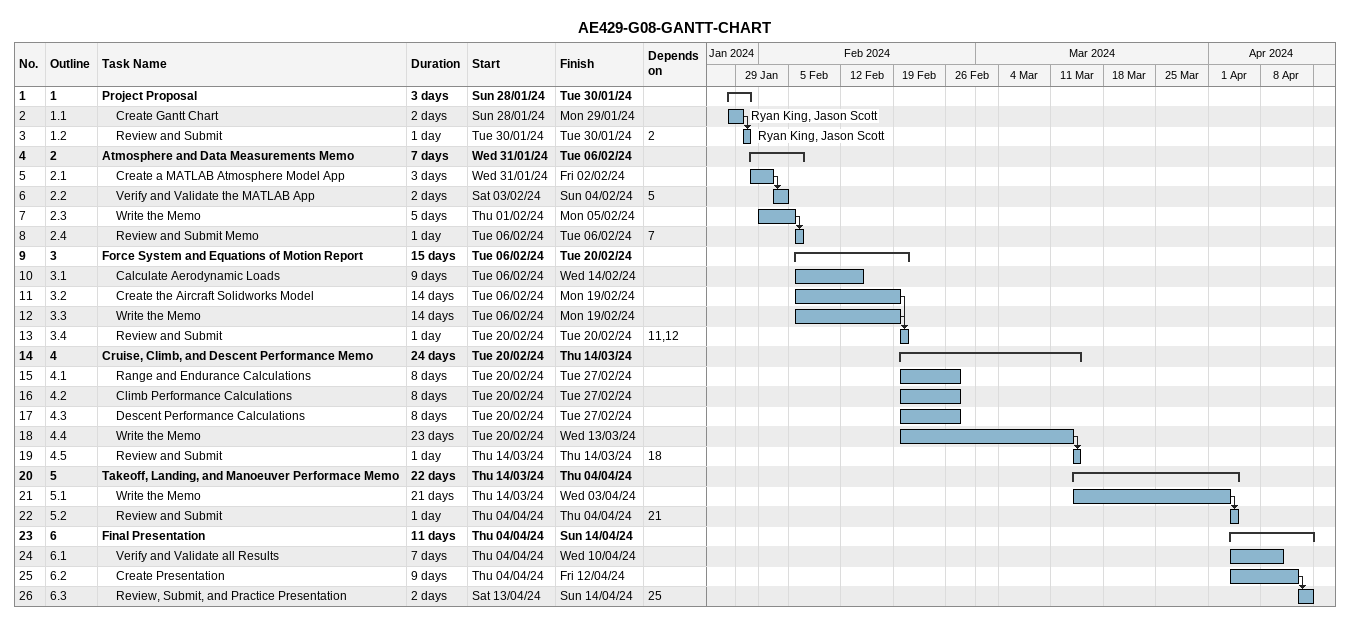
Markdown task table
AE429-G08-GANTT-CHART

| ID | WBS | Task | Duration | Start | Finish | Predecessors | Resources |
|---|---|---|---|---|---|---|---|
| 1 | 1 | **Project Proposal** | 3d | 2024-01-28 | 2024-01-30 |  |  |
| 2 | 1.1 | Create Gantt Chart | 2d | 2024-01-28 | 2024-01-29 |  | Ryan King, Jason Scott |
| 3 | 1.2 | Review and Submit | 1d | 2024-01-30 | 2024-01-30 | 2 | Ryan King, Jason Scott |
| 4 | 2 | **Atmosphere and Data Measurements Memo** | 7d | 2024-01-31 | 2024-02-06 |  |  |
| 5 | 2.1 | Create a MATLAB Atmosphere Model App | 3d | 2024-01-31 | 2024-02-02 |  |  |
| 6 | 2.2 | Verify and Validate the MATLAB App | 2d | 2024-02-03 | 2024-02-04 | 5 |  |
| 7 | 2.3 | Write the Memo | 5d | 2024-02-01 | 2024-02-05 |  |  |
| 8 | 2.4 | Review and Submit Memo | 1d | 2024-02-06 | 2024-02-06 | 7 |  |
| 9 | 3 | **Force System and Equations of Motion Report** | 15d | 2024-02-06 | 2024-02-20 |  |  |
| 10 | 3.1 | Calculate Aerodynamic Loads | 9d | 2024-02-06 | 2024-02-14 |  |  |
| 11 | 3.2 | Create the Aircraft Solidworks Model | 14d | 2024-02-06 | 2024-02-19 |  |  |
| 12 | 3.3 | Write the Memo | 14d | 2024-02-06 | 2024-02-19 |  |  |
| 13 | 3.4 | Review and Submit | 1d | 2024-02-20 | 2024-02-20 | 11, 12 |  |
| 14 | 4 | **Cruise, Climb, and Descent Performance Memo** | 24d | 2024-02-20 | 2024-03-14 |  |  |
| 15 | 4.1 | Range and Endurance Calculations | 8d | 2024-02-20 | 2024-02-27 |  |  |
| 16 | 4.2 | Climb Performance Calculations | 8d | 2024-02-20 | 2024-02-27 |  |  |
| 17 | 4.3 | Descent Performance Calculations | 8d | 2024-02-20 | 2024-02-27 |  |  |
| 18 | 4.4 | Write the Memo | 23d | 2024-02-20 | 2024-03-13 |  |  |
| 19 | 4.5 | Review and Submit | 1d | 2024-03-14 | 2024-03-14 | 18 |  |
| 20 | 5 | **Takeoff, Landing, and Manoeuver Performace Memo** | 22d | 2024-03-14 | 2024-04-04 |  |  |
| 21 | 5.1 | Write the Memo | 21d | 2024-03-14 | 2024-04-03 |  |  |
| 22 | 5.2 | Review and Submit | 1d | 2024-04-04 | 2024-04-04 | 21 |  |
| 23 | 6 | **Final Presentation** | 11d | 2024-04-04 | 2024-04-14 |  |  |
| 24 | 6.1 | Verify and Validate all Results | 7d | 2024-04-04 | 2024-04-10 |  |  |
| 25 | 6.2 | Create Presentation | 9d | 2024-04-04 | 2024-04-12 |  |  |
| 26 | 6.3 | Review, Submit, and Practice Presentation | 2d | 2024-04-13 | 2024-04-14 | 25 |  |
